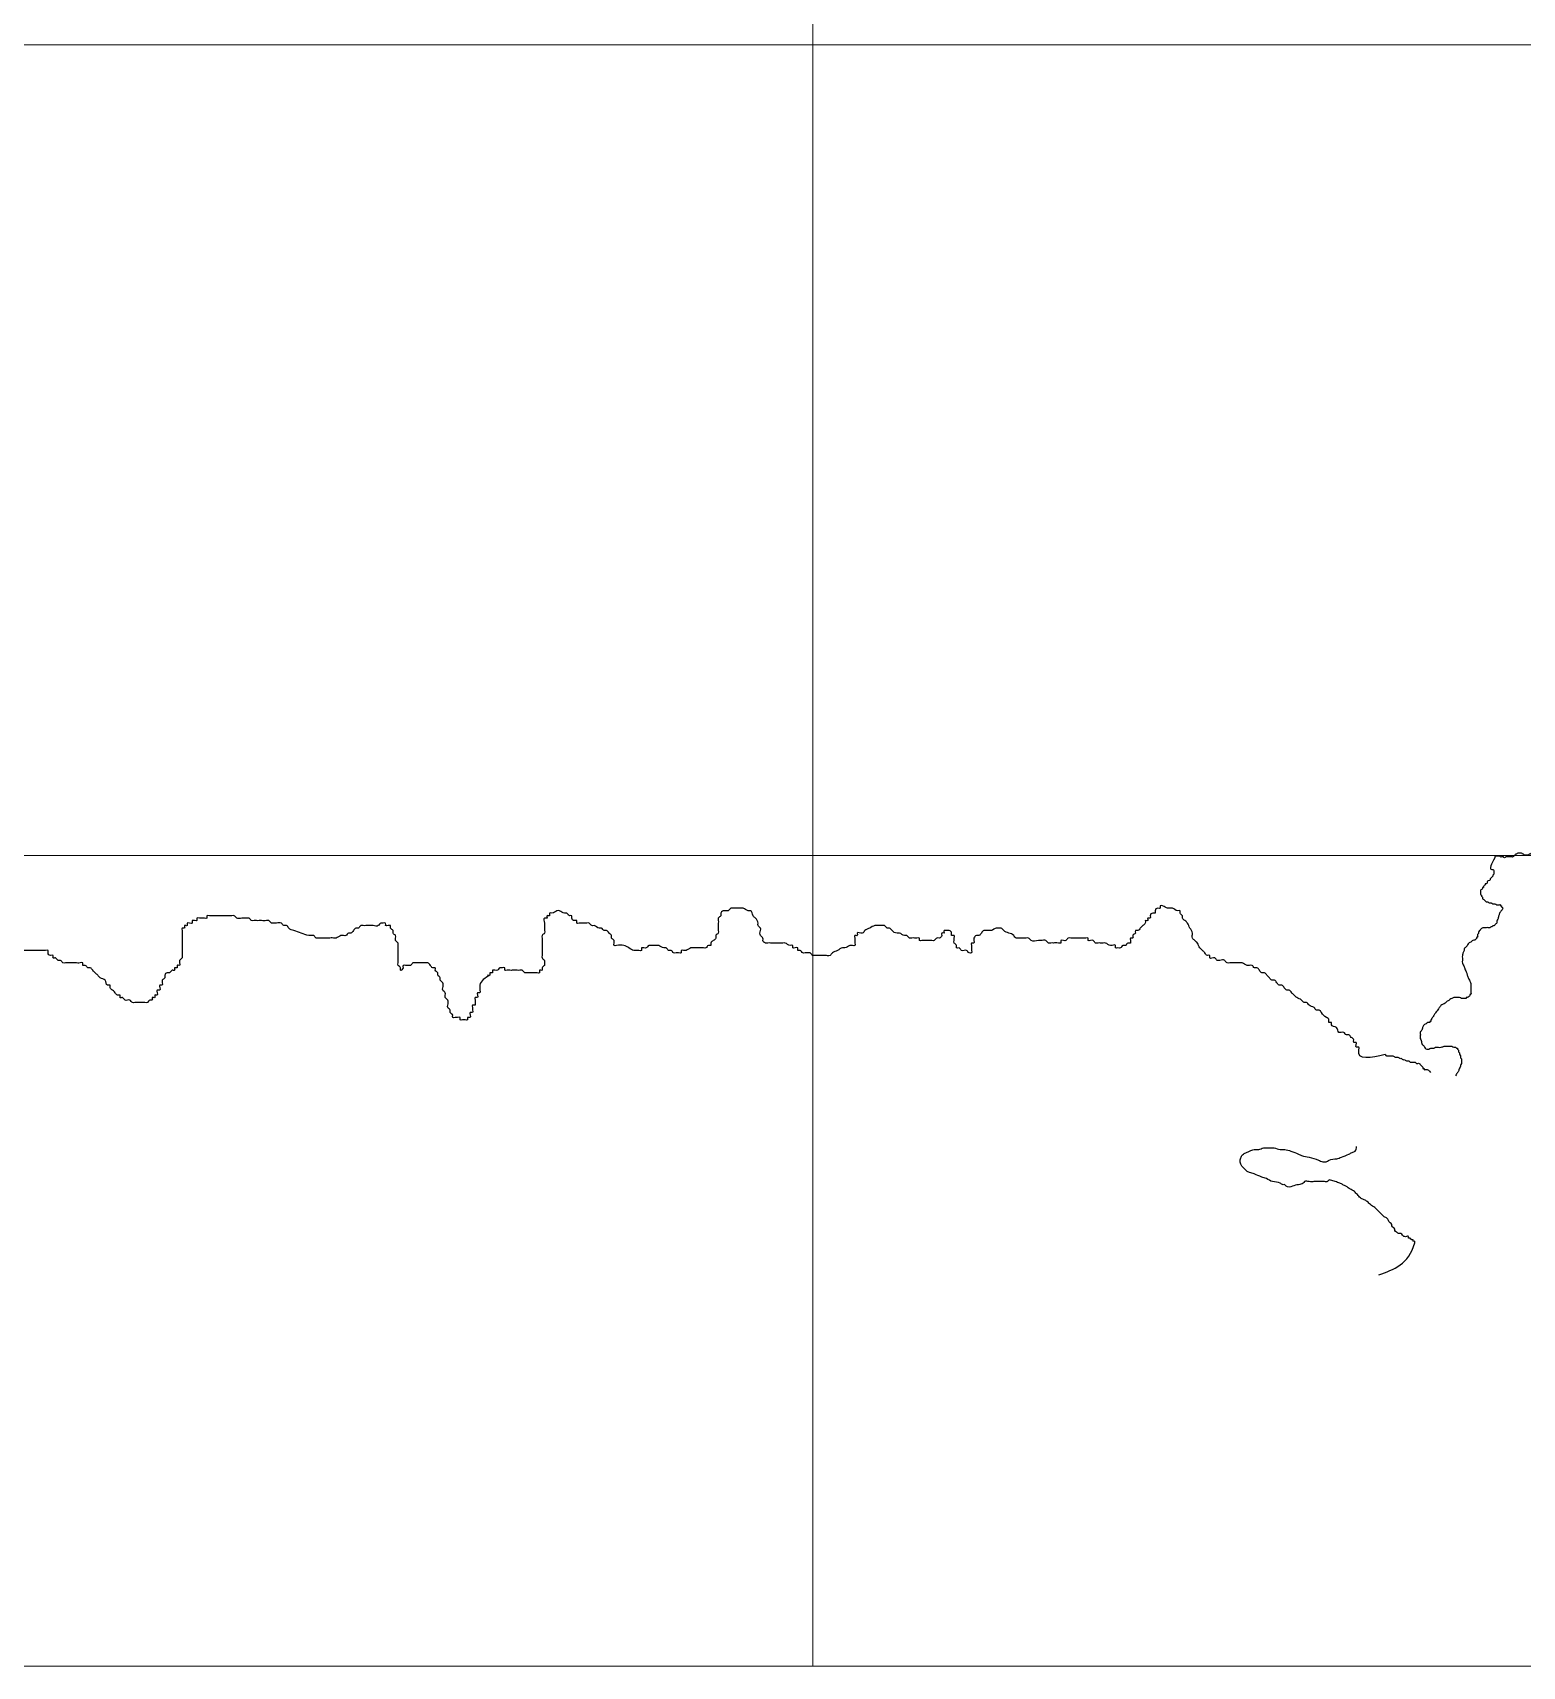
# Model space of a CAD drawing. Header units: metres. Extents: x -400 to 2000400, y -400 to 948520.
# Drawn here: x 1603761 to 1787522, y 400000 to 601517 of the extents above; entities that cross this region are included whole.
import ezdxf

# ---------------------------------------------------------------- set-up
doc = ezdxf.new("R2010")
doc.units = ezdxf.units.M
doc.header["$LTSCALE"] = 1600
doc.layers.add('1', color=7, linetype='Continuous', lineweight=25)
doc.layers.add('3', color=7, linetype='Continuous', lineweight=13)

msp = doc.modelspace()

# ---------------------------------------------------------------- linework, layer by layer
at = {"layer": '1'}
for points in [[(1791792, 501961), (1791674, 501843), (1791556, 501725), (1791438, 501607), (1791438, 501489), (1791320, 501489), (1791202, 501371), (1791085, 501371), (1791085, 501253), (1790967, 501253), (1790849, 501135), (1790731, 501135), (1790613, 501017), (1790495, 500899), (1790259, 500899), (1790024, 500781), (1789906, 500663), (1789788, 500663), (1789670, 500546), (1789552, 500546), (1789434, 500546), (1789316, 500546), (1789316, 500428), (1789198, 500428), (1789081, 500428), (1788963, 500428), (1788845, 500428), (1788845, 500310), (1788727, 500310), (1788609, 500310), (1788491, 500192), (1788373, 500192), (1788255, 500074), (1788138, 500074), (1788020, 500074), (1787902, 500074), (1787784, 500074), (1787666, 500192), (1787548, 500192), (1787430, 500310), (1787312, 500310), (1787195, 500310), (1787077, 500310), (1786959, 500310), (1786841, 500192), (1786723, 500192), (1786605, 500074), (1786487, 499956), (1786369, 499838), (1786252, 499838), (1786134, 499838), (1786016, 499838), (1785898, 499838), (1785780, 499838), (1785544, 499838), (1785309, 499720), (1785191, 499838), (1784955, 499838), (1784837, 499838), (1784719, 499956), (1784601, 499956), (1784483, 499956), (1784365, 499956), (1784248, 499956), (1784130, 499838), (1784130, 499720)], [(1784130, 499720), (1783776, 498305), (1783894, 498305), (1784012, 498187), (1784012, 498069), (1784012, 497951), (1784012, 497833), (1784012, 497715), (1783894, 497597), (1783894, 497480), (1783776, 497362), (1783658, 497244), (1783540, 497126), (1783540, 497008), (1783305, 496890), (1783187, 496772), (1783187, 496654), (1783069, 496536), (1782951, 496536), (1782951, 496418), (1782833, 496300), (1782715, 496182), (1782715, 496064), (1782597, 496064), (1782597, 495947), (1782479, 495829), (1782362, 495711), (1782362, 495593), (1782362, 495475), (1782362, 495357), (1782362, 495239), (1782479, 495121), (1782479, 495003), (1782597, 494885), (1782597, 494767), (1782833, 494532), (1782951, 494414), (1783069, 494296), (1783305, 494296), (1783422, 494178), (1783658, 494178), (1783894, 494060), (1784130, 494060), (1784365, 493942), (1784601, 493942), (1784719, 493942), (1784837, 493942), (1784837, 493824), (1784955, 493824), (1784955, 493706), (1785073, 493588), (1784955, 493234), (1784719, 492881), (1784601, 492527), (1784483, 492173), (1784365, 491937), (1784365, 491701), (1784130, 491466), (1784012, 491348), (1783894, 491348), (1783776, 491230), (1783658, 491230), (1783540, 491112), (1783305, 491112), (1783069, 491112), (1782833, 491112), (1782479, 490994), (1782362, 490876), (1782244, 490758), (1782126, 490522), (1782126, 490404), (1782008, 490286), (1782008, 490050), (1782008, 489933), (1781890, 489933), (1781890, 489815), (1781772, 489697), (1781654, 489579), (1781536, 489579), (1781183, 489343), (1780947, 489225), (1780829, 489107), (1780711, 488871), (1780593, 488753), (1780475, 488635), (1780358, 488517), (1780358, 488400), (1780240, 488046), (1780122, 487692), (1780122, 487338), (1780122, 487102)], [(1770621, 475455), (1767344, 476051), (1767344, 476358), (1767038, 476358), (1767038, 476664), (1767038, 476970), (1766732, 476970), (1766732, 477277), (1766425, 477583), (1766119, 477889), (1765813, 477889), (1765507, 478196), (1764894, 478196), (1764588, 478808), (1763976, 479115), (1763976, 479421), (1763669, 479421), (1763669, 479727), (1763363, 480034), (1762751, 480646), (1762445, 480953), (1762138, 480953), (1761832, 481259), (1761220, 481565), (1760913, 481872), (1760607, 481872), (1760301, 482178), (1759689, 482484), (1759382, 482791), (1759076, 483097), (1758770, 483403), (1758464, 483403), (1758157, 483710), (1757851, 484016), (1757545, 484016), (1757239, 484322), (1756933, 484629), (1756626, 484629), (1756320, 484935), (1756014, 485241), (1755708, 485548), (1755401, 485548), (1755095, 485854), (1754789, 486160), (1754483, 486160), (1754177, 486467), (1753870, 486467), (1753564, 486467), (1752952, 486773), (1752645, 486773), (1752339, 486773), (1752033, 486773), (1751421, 486773), (1751114, 486773), (1750808, 487079), (1750196, 487079), (1749889, 487079), (1749583, 487386), (1748971, 487386), (1748971, 487692), (1748665, 487692), (1748358, 487998), (1748052, 488305), (1747746, 488611), (1747440, 489224), (1747133, 489530), (1746827, 489836), (1746827, 490449), (1746521, 491062), (1746215, 491675), (1745909, 491981), (1745602, 492287), (1745602, 492594), (1745296, 492900), (1745296, 493206), (1744990, 493206), (1744377, 493513), (1744071, 493513), (1743765, 493513), (1743153, 493819), (1742846, 493819), (1742846, 493513), (1742540, 493513), (1742234, 493206), (1742234, 492900), (1741928, 492900), (1741621, 492594), (1741621, 492287), (1741315, 492287), (1741315, 491981), (1741009, 491981)], [(1619745, 484322), (1619745, 484016), (1619439, 484016), (1619439, 483710), (1619439, 483403), (1619133, 483403), (1619133, 483097), (1619133, 482791), (1618827, 482791), (1618827, 482484), (1618520, 482484), (1618520, 482178), (1618214, 482178), (1617908, 481872), (1617602, 481872), (1617295, 481872), (1616989, 481872), (1616683, 481872), (1616377, 481872), (1616071, 481872), (1615764, 482178), (1615458, 482178), (1615152, 482178), (1614846, 482484), (1614539, 482484), (1614539, 482791), (1614233, 482791), (1613927, 483097), (1613621, 483403), (1613315, 483710), (1613315, 484016), (1613008, 484016), (1612702, 484629), (1612090, 484935), (1611783, 485241), (1611477, 485548), (1611171, 485854), (1610865, 486160), (1610559, 486160), (1610252, 486467), (1609946, 486467), (1609946, 486773), (1609640, 486773), (1609027, 486773), (1608721, 486773), (1608415, 486773), (1608109, 486773), (1607803, 486773), (1607496, 486773), (1607190, 487079), (1606884, 487079), (1606578, 487386), (1606271, 487386), (1606271, 487692), (1605965, 487692), (1605659, 487998), (1605659, 488305), (1605353, 488305), (1605047, 488305), (1604434, 488305), (1604128, 488305), (1603822, 488305), (1603515, 488305), (1603209, 488305), (1602903, 488305), (1602597, 488305), (1602291, 488305), (1601984, 488305), (1601678, 488305), (1601372, 488305), (1601066, 488305), (1600760, 488305), (1600453, 488305), (1600147, 488305), (1599841, 488611), (1599535, 488917), (1599535, 489224), (1599535, 489530), (1599228, 489836), (1599228, 490143), (1599228, 490449), (1598922, 490756), (1598922, 491062), (1598922, 491368), (1598616, 491675), (1598310, 491981), (1598004, 491981), (1597697, 492287), (1597391, 492594), (1597085, 492900), (1596779, 492900)], [(1643631, 491062), (1643324, 490756), (1643018, 490449), (1642712, 490449), (1642406, 490143), (1642099, 490143), (1641793, 490143), (1641181, 489836), (1640875, 489836), (1640262, 489836), (1639956, 489836), (1639343, 489836), (1639037, 489836), (1638731, 489836), (1638425, 490143), (1638119, 490143), (1637812, 490143), (1636894, 490449), (1635975, 490756), (1635363, 491062), (1635056, 491368), (1634750, 491368), (1634444, 491675), (1633831, 491675), (1633525, 491675), (1633219, 491675), (1632913, 491981), (1632607, 491981), (1631994, 491981), (1631688, 491981), (1631382, 491981), (1631075, 491981), (1630769, 491981), (1630463, 492287), (1630157, 492287), (1629851, 492287), (1629544, 492287), (1628932, 492287), (1628626, 492594), (1628319, 492594), (1628013, 492594), (1627707, 492594), (1627401, 492594), (1627095, 492594), (1626788, 492594), (1626482, 492594), (1626176, 492594), (1625870, 492594), (1625563, 492594), (1625257, 492594), (1625257, 492287), (1624951, 492287), (1624645, 492287), (1624339, 492287), (1624032, 492287), (1624032, 491981), (1623726, 491981), (1623420, 491981), (1623420, 491675), (1623114, 491675), (1622807, 491675), (1622807, 491368), (1622501, 491368), (1622501, 491062), (1622195, 491062), (1622195, 490756), (1622195, 490449), (1622195, 490143), (1622195, 489836), (1622195, 489530), (1622195, 489224), (1622195, 488917), (1622195, 488611), (1622195, 488305), (1622195, 487998), (1622195, 487692), (1622195, 487386), (1621889, 487079), (1621889, 486773), (1621889, 486467), (1621583, 486467), (1621583, 486160), (1621276, 486160), (1621276, 485854), (1620970, 485854), (1620664, 485548), (1620358, 485548), (1620051, 485241), (1620051, 484935), (1619745, 484629), (1619745, 484322)], [(1660167, 485241), (1658942, 484016), (1658942, 483710), (1658942, 483403), (1658942, 483097), (1658635, 483097), (1658635, 482791), (1658635, 482484), (1658329, 482484), (1658329, 482178), (1658329, 481872), (1658329, 481565), (1658023, 481565), (1658023, 481259), (1658023, 480953), (1658023, 480646), (1657717, 480646), (1657717, 480340), (1657717, 480034), (1657411, 480034), (1657411, 479727), (1657104, 479727), (1656798, 479727), (1656492, 479727), (1656492, 480034), (1656186, 480034), (1655879, 480034), (1655573, 480034), (1655573, 480340), (1655267, 480646), (1655267, 480953), (1654961, 481259), (1654961, 481565), (1654961, 482178), (1654655, 482484), (1654655, 482791), (1654655, 483097), (1654348, 483403), (1654348, 483710), (1654348, 484322), (1654042, 484629), (1654042, 484935), (1653736, 485241), (1653736, 485548), (1653430, 485854), (1653430, 486160), (1653123, 486160), (1652817, 486467), (1652511, 486773), (1652205, 486773), (1651899, 486773), (1651592, 486773), (1650980, 486773), (1650674, 486773), (1650367, 486467), (1650061, 486467), (1649755, 486467), (1649449, 486467), (1649449, 486160), (1649143, 485854), (1649143, 486160), (1648836, 486467), (1648836, 486773), (1648836, 487079), (1648836, 487386), (1648836, 487692), (1648836, 487998), (1648836, 488305), (1648836, 488611), (1648836, 488917), (1648836, 489224), (1648530, 489530), (1648530, 489836), (1648530, 490143), (1648224, 490449), (1648224, 490756), (1647918, 491062), (1647918, 491368), (1647611, 491368), (1647305, 491368), (1647305, 491675), (1646999, 491675), (1646693, 491675), (1646387, 491368), (1645774, 491368), (1645468, 491368), (1644855, 491368), (1644549, 491368), (1644243, 491368), (1643937, 491062), (1643631, 491062)], [(1688951, 493206), (1688645, 492900), (1688645, 492594), (1688339, 492287), (1688339, 491981), (1688339, 491675), (1688339, 491368), (1688339, 491062), (1688339, 490756), (1688339, 490449), (1688033, 490143), (1688033, 489836), (1687726, 489530), (1687420, 489224), (1687420, 488917), (1687114, 488917), (1686808, 488611), (1686502, 488611), (1686195, 488611), (1685889, 488611), (1685583, 488611), (1684970, 488611), (1684358, 488305), (1684052, 488305), (1683746, 488305), (1683746, 487998), (1683439, 487998), (1683133, 487998), (1682827, 487998), (1682521, 488305), (1682214, 488305), (1681908, 488611), (1681602, 488611), (1680990, 488917), (1680683, 488917), (1680377, 488917), (1680071, 488917), (1679765, 488917), (1679458, 488611), (1679152, 488611), (1678846, 488611), (1678846, 488305), (1678540, 488305), (1678234, 488305), (1677927, 488305), (1677315, 488611), (1676702, 488917), (1675784, 488917), (1675478, 488917), (1675478, 489224), (1675478, 489530), (1675171, 489836), (1675171, 490143), (1674865, 490449), (1674559, 490756), (1674253, 490756), (1673946, 491062), (1673640, 491062), (1673028, 491368), (1672722, 491368), (1672415, 491675), (1672109, 491675), (1671497, 491675), (1671190, 491675), (1670884, 491675), (1670884, 491981), (1670578, 491981), (1670272, 492287), (1670272, 492594), (1669966, 492594), (1669659, 492900), (1669353, 492900), (1668741, 493206), (1668434, 493206), (1667822, 492900), (1667516, 492900), (1667516, 492594), (1667210, 492594), (1667210, 492287), (1666903, 492287), (1666903, 491675), (1666903, 491368), (1666903, 491062), (1666903, 490756), (1666903, 490449), (1666597, 490143), (1666597, 489836), (1666597, 489530), (1666597, 489224), (1666597, 488917), (1666597, 488611)], [(1716205, 490449), (1715899, 490449), (1715899, 490143), (1715593, 489836), (1715286, 489836), (1714980, 489530), (1714674, 489530), (1714368, 489530), (1713755, 489530), (1713449, 489530), (1713143, 489530), (1713143, 489836), (1712837, 489836), (1712530, 489836), (1712224, 489836), (1711918, 489836), (1711612, 490143), (1711306, 490143), (1710693, 490449), (1710387, 490449), (1709774, 490756), (1709468, 491062), (1709162, 491062), (1708856, 491368), (1708550, 491368), (1708243, 491368), (1707937, 491368), (1707631, 491368), (1707018, 491062), (1706406, 490756), (1706100, 490449), (1705487, 490449), (1705487, 490143), (1705181, 490143), (1705181, 489836), (1705181, 489530), (1705181, 489224), (1705181, 488917), (1704875, 488917), (1704569, 488917), (1703956, 488611), (1703650, 488611), (1703038, 488305), (1702425, 487998), (1702119, 487692), (1701506, 487692), (1701200, 487692), (1700894, 487692), (1700588, 487692), (1700282, 487692), (1699975, 487692), (1699669, 487998), (1699363, 487998), (1699057, 487998), (1698750, 487998), (1698444, 488305), (1698138, 488305), (1698138, 488611), (1697832, 488611), (1697526, 488611), (1697526, 488917), (1697219, 488917), (1696607, 489224), (1696301, 489224), (1695994, 489224), (1695688, 489224), (1695382, 489224), (1695076, 489224), (1694770, 489224), (1694463, 489224), (1694157, 489224), (1693851, 489530), (1693851, 489836), (1693545, 490143), (1693545, 490756), (1693545, 491062), (1693238, 491368), (1693238, 491675), (1692932, 492287), (1692626, 492594), (1692320, 493206), (1692014, 493206), (1691401, 493513), (1691095, 493513), (1690789, 493513), (1690482, 493513), (1690176, 493513), (1689870, 493513), (1689564, 493206), (1689258, 493206), (1688951, 493206)], [(1741009, 491981), (1741009, 491675), (1740703, 491368), (1740397, 491062), (1740090, 490756), (1739784, 490756), (1739784, 490449), (1739478, 490143), (1739478, 489836), (1739172, 489836), (1739172, 489530), (1739172, 489224), (1738865, 489224), (1738559, 488917), (1738253, 488917), (1737947, 488611), (1737641, 488611), (1737334, 488611), (1737334, 488917), (1736722, 488917), (1736109, 489224), (1735803, 489224), (1735497, 489224), (1735191, 489224), (1734885, 489224), (1734578, 489530), (1734272, 489530), (1733966, 489530), (1733966, 489836), (1733660, 489836), (1733047, 489836), (1732741, 489836), (1732435, 489836), (1732129, 489836), (1731822, 489836), (1731516, 489836), (1731210, 489530), (1730904, 489530), (1730597, 489530), (1730597, 489224), (1730291, 489224), (1729679, 489224), (1729373, 489224), (1729066, 489224), (1728760, 489530), (1728148, 489530), (1727841, 489530), (1726923, 489530), (1726617, 489836), (1726310, 489836), (1726004, 489836), (1725698, 489836), (1725392, 489836), (1725085, 489836), (1724779, 490143), (1724167, 490449), (1723554, 490756), (1723248, 491062), (1722942, 491062), (1722636, 491062), (1722023, 490756), (1721717, 490756), (1721411, 490756), (1721105, 490756), (1720798, 490449), (1720492, 490143), (1720186, 490143), (1719880, 489836), (1719880, 489530), (1719880, 489224), (1719574, 489224), (1719574, 488917), (1719574, 488611), (1719574, 488305), (1719574, 487998), (1719267, 487998), (1718961, 488305), (1718349, 488305), (1718042, 488611), (1717736, 488611), (1717736, 488917), (1717430, 489224), (1717430, 489530), (1717430, 489836), (1717430, 490143), (1717124, 490143), (1717124, 490449), (1716818, 490756), (1716511, 490756), (1716205, 490756), (1716205, 490449)], [(1666597, 488611), (1666597, 488305), (1666597, 487998), (1666597, 487692), (1666597, 487386), (1666903, 487079), (1666903, 486773), (1666903, 486467), (1666597, 486160), (1666597, 485854), (1666291, 485854), (1666291, 485548), (1665985, 485548), (1665678, 485548), (1665372, 485548), (1665066, 485548), (1664760, 485548), (1664454, 485548), (1664147, 485854), (1663841, 485854), (1663535, 485854), (1663229, 485854), (1662922, 485854), (1662616, 485854), (1662310, 485854), (1662004, 485854), (1662004, 486160), (1661698, 486160), (1661391, 486160), (1661085, 485854), (1660779, 485854), (1660473, 485854), (1660473, 485548), (1660167, 485548), (1660167, 485241), (1659860, 485241)], [(1780122, 487102), (1780122, 486749), (1780240, 486513), (1780358, 486277), (1780475, 485923), (1780593, 485687), (1780711, 485334), (1780829, 484980), (1781065, 484508), (1781183, 484154), (1781183, 483918), (1781183, 483683), (1781183, 483329), (1781183, 483093), (1781183, 482857), (1781065, 482857), (1781065, 482739), (1780947, 482621), (1780711, 482503), (1780593, 482503), (1780593, 482385), (1780475, 482385), (1780240, 482385), (1780004, 482385), (1779768, 482503), (1779415, 482503), (1779179, 482503), (1778825, 482385), (1778589, 482268), (1778472, 482150), (1778236, 482032), (1778000, 481796), (1777764, 481678), (1777411, 481442), (1777175, 481088), (1776821, 480617), (1776585, 480263), (1776350, 479909), (1776232, 479673), (1776232, 479555), (1776114, 479555), (1776114, 479437), (1775996, 479437), (1775760, 479319), (1775525, 479202), (1775289, 478966), (1775171, 478612), (1775053, 478376), (1774935, 478258), (1774935, 478022), (1774935, 477786), (1774935, 477433), (1775053, 477197), (1775171, 476725), (1775407, 476489), (1775525, 476253), (1775760, 476136), (1775996, 476136), (1776232, 476253), (1776350, 476253), (1776585, 476253), (1776821, 476371), (1777175, 476371), (1777529, 476371), (1777882, 476489), (1778118, 476489), (1778236, 476489), (1778472, 476489), (1778825, 476489), (1779061, 476371), (1779297, 476371), (1779415, 476253), (1779532, 476253), (1779532, 476136), (1779650, 476018), (1779650, 475782), (1779768, 475664), (1779768, 475546), (1779886, 475310), (1779886, 475074), (1780004, 474956), (1780004, 474720), (1780004, 474603), (1780004, 474485), (1780004, 474367), (1779886, 474131), (1779886, 474013), (1779768, 473777), (1779650, 473423), (1779415, 473070), (1779297, 472834)], [(1770621, 475455), (1770775, 475301), (1770929, 475301), (1771237, 475301), (1771545, 475301), (1771853, 475147), (1772161, 475147), (1772469, 474993), (1772623, 474993), (1772777, 474839), (1772931, 474839), (1773239, 474685), (1773546, 474685), (1773700, 474531), (1773854, 474531), (1774008, 474531), (1774162, 474531), (1774316, 474531), (1774470, 474377), (1774624, 474377), (1774778, 474377), (1774932, 474223), (1775086, 474069), (1775240, 473915), (1775240, 473761), (1775394, 473761), (1775394, 473607), (1775548, 473607), (1776214, 473268)]]:
    msp.add_spline(points, degree=3, dxfattribs=at)
at = {"layer": '3'}
for p, q in [((1700000, 900000), (1700000, 400000)), ((900000, 600000), (2000000, 600000)), ((900000, 500000), (2000000, 500000)), ((900000, 400000), (2000000, 400000))]:
    msp.add_line(p, q, dxfattribs=at)
at = {"layer": '3', "lineweight": 25}
msp.add_spline([(1769831, 448305), (1774250, 452241), (1774250, 452430), (1774061, 452430), (1774061, 452618), (1773873, 452618), (1773684, 452807), (1773495, 452807), (1773495, 452996), (1773118, 452996), (1772741, 453184), (1772552, 453373), (1772364, 453373), (1771986, 453562), (1771798, 453750), (1771798, 453939), (1771609, 454128), (1771420, 454317), (1771420, 454505), (1771232, 454694), (1771043, 454883), (1770854, 455260), (1770477, 455449), (1770289, 455638), (1770100, 455826), (1769911, 456015), (1769723, 456204), (1769345, 456581), (1768779, 456958), (1768402, 457336), (1768025, 457525), (1767648, 457713), (1767270, 458091), (1767082, 458279), (1766705, 458657), (1766327, 458846), (1765761, 459223), (1765384, 459412), (1765007, 459600), (1764441, 459789), (1763875, 459978), (1763686, 459978), (1763498, 459789), (1763121, 459789), (1762555, 459789), (1761800, 459789), (1761234, 459789), (1760668, 459789), (1760480, 459600), (1759914, 459412), (1759159, 459223), (1758405, 459223), (1758216, 459412), (1758027, 459412), (1757650, 459600), (1756707, 459789), (1755952, 460166), (1755387, 460355), (1754443, 460733), (1753878, 460921), (1753500, 461110), (1753312, 461299), (1753123, 461487), (1752934, 461676), (1752746, 462054), (1752746, 462620), (1752934, 462997), (1753123, 463186), (1753500, 463374), (1753878, 463563), (1754443, 463752), (1755009, 463752), (1755575, 463941), (1756330, 463941), (1756896, 463941), (1757650, 463752), (1758216, 463752), (1758971, 463563), (1759914, 463186), (1760291, 462997), (1761234, 462808), (1762366, 462431), (1762932, 462242), (1763309, 462242), (1763686, 462431), (1764630, 462620), (1765195, 462808), (1766139, 463186), (1766516, 463374), (1766893, 463563), (1767082, 464129)], degree=3, dxfattribs=at)

doc.saveas('drawing.dxf')
